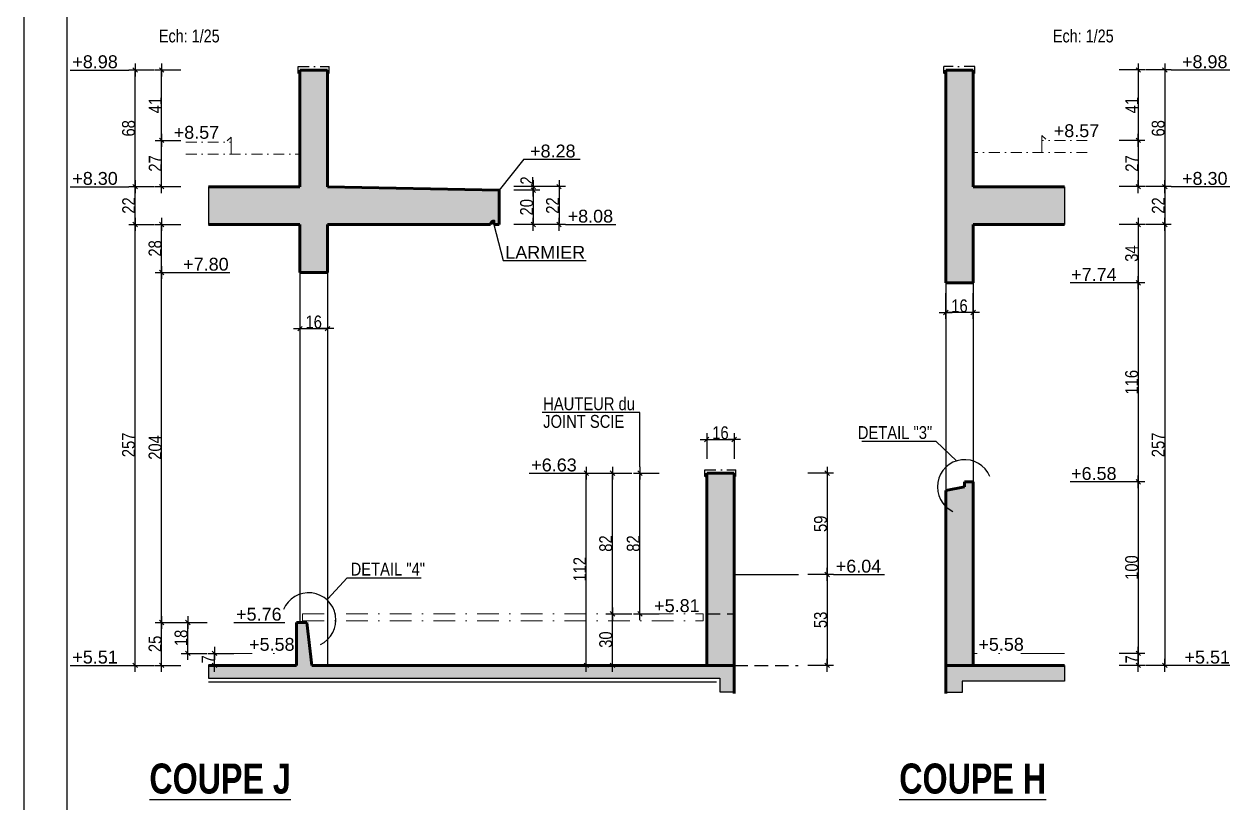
# Model space of a CAD drawing. Header units: millimetres. Extents: x 7120 to 15038, y -9128 to -4928.
# Drawn here: x 7120 to 8525, y -8257 to -7349 of the extents above; entities that cross this region are included whole.
import ezdxf
from ezdxf.enums import TextEntityAlignment as Align

# ---------------------------------------------------------------- set-up
doc = ezdxf.new("R2010")
doc.units = ezdxf.units.MM
for name, pattern in [('CACHE2', [4.7625, 3.175, -1.5875]), ('TIRETPT2', [12.7, 6.35, -3.175, 0, -3.175]), ('TIRETPTX2', [50.8, 25.4, -12.7, 0, -12.7])]:
    doc.linetypes.add(name, pattern=pattern)
for name, color, linetype in [('01_Cad_2', 5, 'Continuous'), ('01_cote_gen', 4, 'Continuous'), ('01_linteaux', 2, 'Continuous'), ('01_poch_BN', 9, 'Continuous'), ('01_texte', 230, 'Continuous'), ('AA_COTES', 2, 'Continuous')]:
    doc.layers.add(name, color=color, linetype=linetype)
doc.layers.add('01_murs_coup', color=5, linetype='Continuous', lineweight=60)
doc.layers.add('01_tram_axes', color=2, linetype='TIRETPTX2', lineweight=9)
doc.styles.add('ARIAL', font='arial.ttf')
doc.styles.add('Arial Narrow', font='ARIALN.TTF')
doc.styles.add('impact', font='impact.ttf')
doc.styles.add('MATTE_TXT', font='arial.ttf')
doc.styles.add('STYLE2', font='ARIALN.TTF')
doc.dimstyles.new('JB25', dxfattribs={"dimscale": 0.1, "dimtxt": 150, "dimasz": 15, "dimexe": 0.1, "dimexo": 0.1, "dimgap": 0.09, "dimtad": 1, "dimdec": 1, "dimlfac": 0.5, "dimdsep": 46, "dimtxsty": 'STYLE2', "dimblk1": 'BOND_G', "dimblk2": 'BOND_D', "dimsah": 1, "dimcen": 1.5, "dimdle": 0.01, "dimse1": 1, "dimse2": 1, "dimclrd": 4, "dimclre": 2, "dimclrt": 6, "dimazin": 2, "dimtfac": 2.333333, "dimtdec": 1, "dimtix": 1, "dimtmove": 2, "dimatfit": 3, "dimldrblk": 'BOND_G', "dimfxl": 1, "dimtolj": 1, "dimtzin": 0, "dimarcsym": 0})

# ---------------------------------------------------------------- blocks, each defined once
blk = doc.blocks.new('BOND_G')
at = {"layer": 'AA_COTES', "color": 0}
for p, q in [((0, -5), (0, 15)), ((5, 0), (-5, 0)), ((1.77, 1.77), (-1.77, -1.77))]:
    blk.add_line(p, q, dxfattribs=at)
blk = doc.blocks.new('BOND_D')
at = {"layer": 'AA_COTES', "color": 0}
for p, q in [((5, 0), (-5, 0)), ((-1.77, -1.77), (1.77, 1.77)), ((0, 5), (0, -15))]:
    blk.add_line(p, q, dxfattribs=at)
blk = doc.blocks.new('*D268')
at = {"layer": '01_cote_gen', "color": 4, "lineweight": -2, "transparency": 16777216}
blk.add_line((7341.7, -8095.1), (7341.7, -8084.1), dxfattribs=at)
at = {"layer": 'DEFPOINTS', "color": 0}
for p in [(7341.7, -8082.6), (7431.1, -8082.6), (7431.1, -8096.6)]:
    blk.add_point(p, dxfattribs=at)
at = {"layer": '01_cote_gen', "color": 4, "lineweight": -2, "transparency": 16777216, "xscale": 1.5, "yscale": 1.5, "zscale": 1.5}
for name, p, rotation in [('BOND_D', (7341.7, -8082.6), 90), ('BOND_G', (7341.7, -8096.6), 270)]:
    blk.add_blockref(name, p, dxfattribs=dict(at, rotation=rotation))
at = {"layer": '01_cote_gen', "color": 6, "transparency": 16777216, "insert": (7334.2, -8089.6), "char_height": 15, "attachment_point": 5, "rotation": 90, "style": 'STYLE2'}
blk.add_mtext('\\A1;7', dxfattribs=at)
blk = doc.blocks.new('*D274')
at = {"layer": '01_cote_gen', "color": 4, "lineweight": -2, "transparency": 16777216}
blk.add_line((7249.2, -8095.1), (7249.2, -7584.1), dxfattribs=at)
at = {"layer": 'DEFPOINTS', "color": 0}
for p in [(7249.2, -7582.6), (7327.6, -7582.6), (7303.4, -8096.6)]:
    blk.add_point(p, dxfattribs=at)
at = {"layer": '01_cote_gen', "color": 4, "lineweight": -2, "transparency": 16777216, "xscale": 1.5, "yscale": 1.5, "zscale": 1.5}
for name, p, rotation in [('BOND_D', (7249.2, -7582.6), 90), ('BOND_G', (7249.2, -8096.6), 270)]:
    blk.add_blockref(name, p, dxfattribs=dict(at, rotation=rotation))
at = {"layer": '01_cote_gen', "color": 6, "transparency": 16777216, "insert": (7241.5, -7839.6), "char_height": 15, "attachment_point": 5, "rotation": 90, "style": 'STYLE2'}
blk.add_mtext('\\A1;257', dxfattribs=at)
blk = doc.blocks.new('*D275')
at = {"layer": '01_cote_gen', "color": 4, "lineweight": -2, "transparency": 16777216}
blk.add_line((7280, -7637.1), (7280, -7584.1), dxfattribs=at)
at = {"layer": 'DEFPOINTS', "color": 0}
for p in [(7280, -7582.6), (7303.4, -7582.6), (7287.5, -7638.6)]:
    blk.add_point(p, dxfattribs=at)
at = {"layer": '01_cote_gen', "color": 4, "lineweight": -2, "transparency": 16777216, "xscale": 1.5, "yscale": 1.5, "zscale": 1.5}
for name, p, rotation in [('BOND_D', (7280, -7582.6), 90), ('BOND_G', (7280, -7638.6), 270)]:
    blk.add_blockref(name, p, dxfattribs=dict(at, rotation=rotation))
at = {"layer": '01_cote_gen', "color": 6, "transparency": 16777216, "insert": (7272.4, -7610.6), "char_height": 15, "attachment_point": 5, "rotation": 90, "style": 'STYLE2'}
blk.add_mtext('\\A1;28', dxfattribs=at)
blk = doc.blocks.new('*D276')
at = {"layer": '01_cote_gen', "color": 4, "lineweight": -2, "transparency": 16777216}
blk.add_line((7249.2, -7581.1), (7249.2, -7540.1), dxfattribs=at)
at = {"layer": 'DEFPOINTS', "color": 0}
for p in [(7249.2, -7538.6), (7317.6, -7538.6), (7317.6, -7582.6)]:
    blk.add_point(p, dxfattribs=at)
at = {"layer": '01_cote_gen', "color": 4, "lineweight": -2, "transparency": 16777216, "xscale": 1.5, "yscale": 1.5, "zscale": 1.5}
for name, p, rotation in [('BOND_D', (7249.2, -7538.6), 90), ('BOND_G', (7249.2, -7582.6), 270)]:
    blk.add_blockref(name, p, dxfattribs=dict(at, rotation=rotation))
at = {"layer": '01_cote_gen', "color": 6, "transparency": 16777216, "insert": (7241.6, -7560.6), "char_height": 15, "attachment_point": 5, "rotation": 90, "style": 'STYLE2'}
blk.add_mtext('\\A1;22', dxfattribs=at)
blk = doc.blocks.new('*D277')
at = {"layer": '01_cote_gen', "color": 4, "lineweight": -2, "transparency": 16777216}
blk.add_line((7249.2, -7537.1), (7249.2, -7404.1), dxfattribs=at)
at = {"layer": 'DEFPOINTS', "color": 0}
for p in [(7249.2, -7402.6), (7409.9, -7402.6), (7303.4, -7538.6)]:
    blk.add_point(p, dxfattribs=at)
at = {"layer": '01_cote_gen', "color": 4, "lineweight": -2, "transparency": 16777216, "xscale": 1.5, "yscale": 1.5, "zscale": 1.5}
for name, p, rotation in [('BOND_D', (7249.2, -7402.6), 90), ('BOND_G', (7249.2, -7538.6), 270)]:
    blk.add_blockref(name, p, dxfattribs=dict(at, rotation=rotation))
at = {"layer": '01_cote_gen', "color": 6, "transparency": 16777216, "insert": (7241.5, -7470.6), "char_height": 15, "attachment_point": 5, "rotation": 90, "style": 'STYLE2'}
blk.add_mtext('\\A1;68', dxfattribs=at)
blk = doc.blocks.new('*D278')
at = {"layer": '01_cote_gen', "color": 4, "lineweight": -2, "transparency": 16777216}
blk.add_line((7442.7, -7704.1), (7471.7, -7704.1), dxfattribs=at)
at = {"layer": 'DEFPOINTS', "color": 0}
for p in [(7441.2, -7710), (7473.2, -7704.1), (7473.2, -7710)]:
    blk.add_point(p, dxfattribs=at)
at = {"layer": '01_cote_gen', "color": 4, "lineweight": -2, "transparency": 16777216, "xscale": 1.5, "yscale": 1.5, "zscale": 1.5, "rotation": 180}
blk.add_blockref('BOND_G', (7441.2, -7704.1), dxfattribs=at)
at = {"layer": '01_cote_gen', "color": 4, "lineweight": -2, "transparency": 16777216, "xscale": 1.5, "yscale": 1.5, "zscale": 1.5}
blk.add_blockref('BOND_D', (7473.2, -7704.1), dxfattribs=at)
at = {"layer": '01_cote_gen', "color": 6, "transparency": 16777216, "insert": (7457.2, -7696.4), "char_height": 15, "attachment_point": 5, "style": 'STYLE2'}
blk.add_mtext('\\A1;16', dxfattribs=at)
blk = doc.blocks.new('*D279')
at = {"layer": '01_cote_gen', "color": 4, "lineweight": -2, "transparency": 16777216}
blk.add_line((7713.1, -7540.1), (7713.1, -7541.1), dxfattribs=at)
at = {"layer": 'DEFPOINTS', "color": 0}
for p in [(7473.2, -7538.6), (7673.2, -7542.6), (7713.1, -7542.6)]:
    blk.add_point(p, dxfattribs=at)
at = {"layer": '01_cote_gen', "color": 4, "lineweight": -2, "transparency": 16777216, "xscale": 1.5, "yscale": 1.5, "zscale": 1.5}
for name, p, rotation in [('BOND_G', (7713.1, -7538.6), 90), ('BOND_D', (7713.1, -7542.6), 270)]:
    blk.add_blockref(name, p, dxfattribs=dict(at, rotation=rotation))
at = {"layer": '01_cote_gen', "color": 6, "transparency": 16777216, "insert": (7705.6, -7531.4), "char_height": 15, "attachment_point": 5, "rotation": 90, "style": 'STYLE2'}
blk.add_mtext('\\A1;2', dxfattribs=at)
blk = doc.blocks.new('*D280')
at = {"layer": '01_cote_gen', "color": 4, "lineweight": -2, "transparency": 16777216}
blk.add_line((7713.1, -7544.1), (7713.1, -7581.1), dxfattribs=at)
at = {"layer": 'DEFPOINTS', "color": 0}
for p in [(7673.2, -7542.6), (7673.2, -7582.6), (7713.1, -7582.6)]:
    blk.add_point(p, dxfattribs=at)
at = {"layer": '01_cote_gen', "color": 4, "lineweight": -2, "transparency": 16777216, "xscale": 1.5, "yscale": 1.5, "zscale": 1.5}
for name, p, rotation in [('BOND_G', (7713.1, -7542.6), 90), ('BOND_D', (7713.1, -7582.6), 270)]:
    blk.add_blockref(name, p, dxfattribs=dict(at, rotation=rotation))
at = {"layer": '01_cote_gen', "color": 6, "transparency": 16777216, "insert": (7705.4, -7562.6), "char_height": 15, "attachment_point": 5, "rotation": 90, "style": 'STYLE2'}
blk.add_mtext('\\A1;20', dxfattribs=at)
blk = doc.blocks.new('*D269')
at = {"layer": '01_cote_gen', "color": 4, "lineweight": -2, "transparency": 16777216}
blk.add_line((7743.1, -7540.1), (7743.1, -7581.1), dxfattribs=at)
at = {"layer": 'DEFPOINTS', "color": 0}
for p in [(7720.6, -7538.6), (7720.6, -7582.6), (7743.1, -7582.6)]:
    blk.add_point(p, dxfattribs=at)
at = {"layer": '01_cote_gen', "color": 4, "lineweight": -2, "transparency": 16777216, "xscale": 1.5, "yscale": 1.5, "zscale": 1.5}
for name, p, rotation in [('BOND_G', (7743.1, -7538.6), 90), ('BOND_D', (7743.1, -7582.6), 270)]:
    blk.add_blockref(name, p, dxfattribs=dict(at, rotation=rotation))
at = {"layer": '01_cote_gen', "color": 6, "transparency": 16777216, "insert": (7735.5, -7560.6), "char_height": 15, "attachment_point": 5, "rotation": 90, "style": 'STYLE2'}
blk.add_mtext('\\A1;22', dxfattribs=at)
blk = doc.blocks.new('*D272')
at = {"layer": '01_cote_gen', "color": 4, "lineweight": -2, "transparency": 16777216}
blk.add_line((7280, -8095.1), (7280, -8048.1), dxfattribs=at)
at = {"layer": 'DEFPOINTS', "color": 0}
for p in [(7280, -8046.6), (7405.9, -8046.6), (7423.9, -8096.6)]:
    blk.add_point(p, dxfattribs=at)
at = {"layer": '01_cote_gen', "color": 4, "lineweight": -2, "transparency": 16777216, "xscale": 1.5, "yscale": 1.5, "zscale": 1.5}
for name, p, rotation in [('BOND_D', (7280, -8046.6), 90), ('BOND_G', (7280, -8096.6), 270)]:
    blk.add_blockref(name, p, dxfattribs=dict(at, rotation=rotation))
at = {"layer": '01_cote_gen', "color": 6, "transparency": 16777216, "insert": (7272.4, -8071.6), "char_height": 15, "attachment_point": 5, "rotation": 90, "style": 'STYLE2'}
blk.add_mtext('\\A1;25', dxfattribs=at)
blk = doc.blocks.new('*D267')
at = {"layer": '01_cote_gen', "color": 4, "lineweight": -2, "transparency": 16777216}
blk.add_line((7310.4, -8081.1), (7310.4, -8048.1), dxfattribs=at)
at = {"layer": 'DEFPOINTS', "color": 0}
for p in [(7301.1, -8046.6), (7310.4, -8046.6), (7317.9, -8082.6)]:
    blk.add_point(p, dxfattribs=at)
at = {"layer": '01_cote_gen', "color": 4, "lineweight": -2, "transparency": 16777216, "xscale": 1.5, "yscale": 1.5, "zscale": 1.5}
for name, p, rotation in [('BOND_D', (7310.4, -8046.6), 90), ('BOND_G', (7310.4, -8082.6), 270)]:
    blk.add_blockref(name, p, dxfattribs=dict(at, rotation=rotation))
at = {"layer": '01_cote_gen', "color": 6, "transparency": 16777216, "insert": (7302.7, -8064.6), "char_height": 15, "attachment_point": 5, "rotation": 90, "style": 'STYLE2'}
blk.add_mtext('\\A1;18', dxfattribs=at)
blk = doc.blocks.new('*D273')
at = {"layer": '01_cote_gen', "color": 4, "lineweight": -2, "transparency": 16777216}
blk.add_line((7280, -8045.1), (7280, -7640.1), dxfattribs=at)
at = {"layer": 'DEFPOINTS', "color": 0}
for p in [(7280, -7638.6), (7441.9, -7638.6), (7332.9, -8046.6)]:
    blk.add_point(p, dxfattribs=at)
at = {"layer": '01_cote_gen', "color": 4, "lineweight": -2, "transparency": 16777216, "xscale": 1.5, "yscale": 1.5, "zscale": 1.5}
for name, p, rotation in [('BOND_D', (7280, -7638.6), 90), ('BOND_G', (7280, -8046.6), 270)]:
    blk.add_blockref(name, p, dxfattribs=dict(at, rotation=rotation))
at = {"layer": '01_cote_gen', "color": 6, "transparency": 16777216, "insert": (7272.4, -7842.6), "char_height": 15, "attachment_point": 5, "rotation": 90, "style": 'STYLE2'}
blk.add_mtext('\\A1;204', dxfattribs=at)
blk = doc.blocks.new('*D281')
at = {"layer": '01_cote_gen', "color": 4, "lineweight": -2, "transparency": 16777216}
blk.add_line((7916.7, -7833.3), (7945.7, -7833.3), dxfattribs=at)
at = {"layer": 'DEFPOINTS', "color": 0}
for p in [(7947.2, -7833.3), (7915.2, -7872.6), (7947.2, -7872.6)]:
    blk.add_point(p, dxfattribs=at)
at = {"layer": '01_cote_gen', "color": 4, "lineweight": -2, "transparency": 16777216, "xscale": 1.5, "yscale": 1.5, "zscale": 1.5, "rotation": 180}
blk.add_blockref('BOND_G', (7915.2, -7833.3), dxfattribs=at)
at = {"layer": '01_cote_gen', "color": 4, "lineweight": -2, "transparency": 16777216, "xscale": 1.5, "yscale": 1.5, "zscale": 1.5}
blk.add_blockref('BOND_D', (7947.2, -7833.3), dxfattribs=at)
at = {"layer": '01_cote_gen', "color": 6, "transparency": 16777216, "insert": (7931.2, -7825.6), "char_height": 15, "attachment_point": 5, "style": 'STYLE2'}
blk.add_mtext('\\A1;16', dxfattribs=at)
blk = doc.blocks.new('*D270')
at = {"layer": '01_cote_gen', "color": 4, "lineweight": -2, "transparency": 16777216}
blk.add_line((7280, -7537.1), (7280, -7486.1), dxfattribs=at)
at = {"layer": 'DEFPOINTS', "color": 0}
for p in [(7280, -7484.6), (7409.9, -7484.6), (7303.4, -7538.6)]:
    blk.add_point(p, dxfattribs=at)
at = {"layer": '01_cote_gen', "color": 4, "lineweight": -2, "transparency": 16777216, "xscale": 1.5, "yscale": 1.5, "zscale": 1.5}
for name, p, rotation in [('BOND_D', (7280, -7484.6), 90), ('BOND_G', (7280, -7538.6), 270)]:
    blk.add_blockref(name, p, dxfattribs=dict(at, rotation=rotation))
at = {"layer": '01_cote_gen', "color": 6, "transparency": 16777216, "insert": (7272.5, -7511.6), "char_height": 15, "attachment_point": 5, "rotation": 90, "style": 'STYLE2'}
blk.add_mtext('\\A1;27', dxfattribs=at)
blk = doc.blocks.new('*D271')
at = {"layer": '01_cote_gen', "color": 4, "lineweight": -2, "transparency": 16777216}
blk.add_line((7280, -7483.1), (7280, -7404.1), dxfattribs=at)
at = {"layer": 'DEFPOINTS', "color": 0}
for p in [(7280, -7402.6), (7417.4, -7402.6), (7409.9, -7484.6)]:
    blk.add_point(p, dxfattribs=at)
at = {"layer": '01_cote_gen', "color": 4, "lineweight": -2, "transparency": 16777216, "xscale": 1.5, "yscale": 1.5, "zscale": 1.5}
for name, p, rotation in [('BOND_D', (7280, -7402.6), 90), ('BOND_G', (7280, -7484.6), 270)]:
    blk.add_blockref(name, p, dxfattribs=dict(at, rotation=rotation))
at = {"layer": '01_cote_gen', "color": 6, "transparency": 16777216, "insert": (7272.5, -7443.6), "char_height": 15, "attachment_point": 5, "rotation": 90, "style": 'STYLE2'}
blk.add_mtext('\\A1;41', dxfattribs=at)
blk = doc.blocks.new('*D282')
at = {"layer": '01_cote_gen', "color": 4, "lineweight": -2, "transparency": 16777216}
blk.add_line((7805.3, -8095.1), (7805.3, -8038.1), dxfattribs=at)
at = {"layer": 'DEFPOINTS', "color": 0}
for p in [(7805.3, -8036.6), (7839.5, -8036.6), (7839.5, -8096.6)]:
    blk.add_point(p, dxfattribs=at)
at = {"layer": '01_cote_gen', "color": 4, "lineweight": -2, "transparency": 16777216, "xscale": 1.5, "yscale": 1.5, "zscale": 1.5}
for name, p, rotation in [('BOND_D', (7805.3, -8036.6), 90), ('BOND_G', (7805.3, -8096.6), 270)]:
    blk.add_blockref(name, p, dxfattribs=dict(at, rotation=rotation))
at = {"layer": '01_cote_gen', "color": 6, "transparency": 16777216, "insert": (7797.6, -8066.6), "char_height": 15, "attachment_point": 5, "rotation": 90, "style": 'STYLE2'}
blk.add_mtext('\\A1;30', dxfattribs=at)
blk = doc.blocks.new('*D283')
at = {"layer": '01_cote_gen', "color": 4, "lineweight": -2, "transparency": 16777216}
blk.add_line((7805.3, -8035.1), (7805.3, -7874.1), dxfattribs=at)
at = {"layer": 'DEFPOINTS', "color": 0}
for p in [(7805.3, -7872.6), (7900.1, -7872.6), (7851.6, -8036.6)]:
    blk.add_point(p, dxfattribs=at)
at = {"layer": '01_cote_gen', "color": 4, "lineweight": -2, "transparency": 16777216, "xscale": 1.5, "yscale": 1.5, "zscale": 1.5}
for name, p, rotation in [('BOND_D', (7805.3, -7872.6), 90), ('BOND_G', (7805.3, -8036.6), 270)]:
    blk.add_blockref(name, p, dxfattribs=dict(at, rotation=rotation))
at = {"layer": '01_cote_gen', "color": 6, "transparency": 16777216, "insert": (7797.6, -7954.6), "char_height": 15, "attachment_point": 5, "rotation": 90, "style": 'STYLE2'}
blk.add_mtext('\\A1;82', dxfattribs=at)
blk = doc.blocks.new('*D286')
at = {"layer": '01_cote_gen', "color": 4, "lineweight": -2, "transparency": 16777216}
blk.add_line((7774.9, -8095.1), (7774.9, -7874.1), dxfattribs=at)
at = {"layer": 'DEFPOINTS', "color": 0}
for p in [(7774.9, -7872.6), (7926.7, -7872.6), (7915.2, -8096.6)]:
    blk.add_point(p, dxfattribs=at)
at = {"layer": '01_cote_gen', "color": 4, "lineweight": -2, "transparency": 16777216, "xscale": 1.5, "yscale": 1.5, "zscale": 1.5}
for name, p, rotation in [('BOND_D', (7774.9, -7872.6), 90), ('BOND_G', (7774.9, -8096.6), 270)]:
    blk.add_blockref(name, p, dxfattribs=dict(at, rotation=rotation))
at = {"layer": '01_cote_gen', "color": 6, "transparency": 16777216, "insert": (7767.3, -7984.6), "char_height": 15, "attachment_point": 5, "rotation": 90, "style": 'STYLE2'}
blk.add_mtext('\\A1;112', dxfattribs=at)
blk = doc.blocks.new('*D287')
at = {"layer": '01_cote_gen', "color": 4, "lineweight": -2, "transparency": 16777216}
blk.add_line((8055.5, -7874.1), (8055.5, -7989.1), dxfattribs=at)
at = {"layer": 'DEFPOINTS', "color": 0}
for p in [(7940.1, -7872.6), (7966.7, -7990.6), (8055.5, -7990.6)]:
    blk.add_point(p, dxfattribs=at)
at = {"layer": '01_cote_gen', "color": 4, "lineweight": -2, "transparency": 16777216, "xscale": 1.5, "yscale": 1.5, "zscale": 1.5}
for name, p, rotation in [('BOND_G', (8055.5, -7872.6), 90), ('BOND_D', (8055.5, -7990.6), 270)]:
    blk.add_blockref(name, p, dxfattribs=dict(at, rotation=rotation))
at = {"layer": '01_cote_gen', "color": 6, "transparency": 16777216, "insert": (8047.9, -7931.6), "char_height": 15, "attachment_point": 5, "rotation": 90, "style": 'STYLE2'}
blk.add_mtext('\\A1;59', dxfattribs=at)
blk = doc.blocks.new('*D288')
at = {"layer": '01_cote_gen', "color": 4, "lineweight": -2, "transparency": 16777216}
blk.add_line((8055.5, -7992.1), (8055.5, -8095.1), dxfattribs=at)
at = {"layer": 'DEFPOINTS', "color": 0}
for p in [(8033, -7990.6), (8022, -8096.6), (8055.5, -8096.6)]:
    blk.add_point(p, dxfattribs=at)
at = {"layer": '01_cote_gen', "color": 4, "lineweight": -2, "transparency": 16777216, "xscale": 1.5, "yscale": 1.5, "zscale": 1.5}
for name, p, rotation in [('BOND_G', (8055.5, -7990.6), 90), ('BOND_D', (8055.5, -8096.6), 270)]:
    blk.add_blockref(name, p, dxfattribs=dict(at, rotation=rotation))
at = {"layer": '01_cote_gen', "color": 6, "transparency": 16777216, "insert": (8047.9, -8043.6), "char_height": 15, "attachment_point": 5, "rotation": 90, "style": 'STYLE2'}
blk.add_mtext('\\A1;53', dxfattribs=at)
blk = doc.blocks.new('*D304')
at = {"layer": '01_cote_gen', "color": 4, "lineweight": -2, "transparency": 16777216}
blk.add_line((8224.3, -7685.3), (8195.3, -7685.3), dxfattribs=at)
at = {"layer": 'DEFPOINTS', "color": 0}
for p in [(8193.8, -7685.3), (8193.8, -7691.2), (8225.8, -7691.2)]:
    blk.add_point(p, dxfattribs=at)
at = {"layer": '01_cote_gen', "color": 4, "lineweight": -2, "transparency": 16777216, "xscale": 1.5, "yscale": 1.5, "zscale": 1.5, "rotation": 180}
blk.add_blockref('BOND_D', (8193.8, -7685.3), dxfattribs=at)
at = {"layer": '01_cote_gen', "color": 4, "lineweight": -2, "transparency": 16777216, "xscale": 1.5, "yscale": 1.5, "zscale": 1.5}
blk.add_blockref('BOND_G', (8225.8, -7685.3), dxfattribs=at)
at = {"layer": '01_cote_gen', "color": 6, "transparency": 16777216, "insert": (8209.8, -7677.6), "char_height": 15, "attachment_point": 5, "style": 'STYLE2'}
blk.add_mtext('\\A1;16', dxfattribs=at)
blk = doc.blocks.new('*D305')
at = {"layer": '01_cote_gen', "color": 4, "lineweight": -2, "transparency": 16777216}
blk.add_line((8418.2, -7584.1), (8418.2, -7649.1), dxfattribs=at)
at = {"layer": 'DEFPOINTS', "color": 0}
for p in [(8379.5, -7582.6), (8288.4, -7650.6), (8418.2, -7650.6)]:
    blk.add_point(p, dxfattribs=at)
at = {"layer": '01_cote_gen', "color": 4, "lineweight": -2, "transparency": 16777216, "xscale": 1.5, "yscale": 1.5, "zscale": 1.5}
for name, p, rotation in [('BOND_G', (8418.2, -7582.6), 90), ('BOND_D', (8418.2, -7650.6), 270)]:
    blk.add_blockref(name, p, dxfattribs=dict(at, rotation=rotation))
at = {"layer": '01_cote_gen', "color": 6, "transparency": 16777216, "insert": (8410.5, -7616.6), "char_height": 15, "attachment_point": 5, "rotation": 90, "style": 'STYLE2'}
blk.add_mtext('\\A1;34', dxfattribs=at)
blk = doc.blocks.new('*D306')
at = {"layer": '01_cote_gen', "color": 4, "lineweight": -2, "transparency": 16777216}
blk.add_line((8418.2, -7652.1), (8418.2, -7881.1), dxfattribs=at)
at = {"layer": 'DEFPOINTS', "color": 0}
for p in [(8288.4, -7650.6), (8288.4, -7882.6), (8418.2, -7882.6)]:
    blk.add_point(p, dxfattribs=at)
at = {"layer": '01_cote_gen', "color": 4, "lineweight": -2, "transparency": 16777216, "xscale": 1.5, "yscale": 1.5, "zscale": 1.5}
for name, p, rotation in [('BOND_G', (8418.2, -7650.6), 90), ('BOND_D', (8418.2, -7882.6), 270)]:
    blk.add_blockref(name, p, dxfattribs=dict(at, rotation=rotation))
at = {"layer": '01_cote_gen', "color": 6, "transparency": 16777216, "insert": (8410.5, -7766.6), "char_height": 15, "attachment_point": 5, "rotation": 90, "style": 'STYLE2'}
blk.add_mtext('\\A1;116', dxfattribs=at)
blk = doc.blocks.new('*D307')
at = {"layer": '01_cote_gen', "color": 4, "lineweight": -2, "transparency": 16777216}
blk.add_line((8418.2, -7884.1), (8418.2, -8081.1), dxfattribs=at)
at = {"layer": 'DEFPOINTS', "color": 0}
for p in [(8410.7, -7882.6), (8377.6, -8082.6), (8418.2, -8082.6)]:
    blk.add_point(p, dxfattribs=at)
at = {"layer": '01_cote_gen', "color": 4, "lineweight": -2, "transparency": 16777216, "xscale": 1.5, "yscale": 1.5, "zscale": 1.5}
for name, p, rotation in [('BOND_G', (8418.2, -7882.6), 90), ('BOND_D', (8418.2, -8082.6), 270)]:
    blk.add_blockref(name, p, dxfattribs=dict(at, rotation=rotation))
at = {"layer": '01_cote_gen', "color": 6, "transparency": 16777216, "insert": (8410.5, -7982.6), "char_height": 15, "attachment_point": 5, "rotation": 90, "style": 'STYLE2'}
blk.add_mtext('\\A1;100', dxfattribs=at)
blk = doc.blocks.new('*D308')
at = {"layer": '01_cote_gen', "color": 4, "lineweight": -2, "transparency": 16777216}
blk.add_line((8449.1, -7540.1), (8449.1, -7581.1), dxfattribs=at)
at = {"layer": 'DEFPOINTS', "color": 0}
for p in [(8440.7, -7538.6), (8410.7, -7582.6), (8449.1, -7582.6)]:
    blk.add_point(p, dxfattribs=at)
at = {"layer": '01_cote_gen', "color": 4, "lineweight": -2, "transparency": 16777216, "xscale": 1.5, "yscale": 1.5, "zscale": 1.5}
for name, p, rotation in [('BOND_G', (8449.1, -7538.6), 90), ('BOND_D', (8449.1, -7582.6), 270)]:
    blk.add_blockref(name, p, dxfattribs=dict(at, rotation=rotation))
at = {"layer": '01_cote_gen', "color": 6, "transparency": 16777216, "insert": (8441.5, -7560.6), "char_height": 15, "attachment_point": 5, "rotation": 90, "style": 'STYLE2'}
blk.add_mtext('\\A1;22', dxfattribs=at)
blk = doc.blocks.new('*D309')
at = {"layer": '01_cote_gen', "color": 4, "lineweight": -2, "transparency": 16777216}
blk.add_line((8449.1, -7584.1), (8449.1, -8095.1), dxfattribs=at)
at = {"layer": 'DEFPOINTS', "color": 0}
for p in [(8441.6, -7582.6), (8449.1, -8096.6), (8456.5, -8096.6)]:
    blk.add_point(p, dxfattribs=at)
at = {"layer": '01_cote_gen', "color": 4, "lineweight": -2, "transparency": 16777216, "xscale": 1.5, "yscale": 1.5, "zscale": 1.5}
for name, p, rotation in [('BOND_G', (8449.1, -7582.6), 90), ('BOND_D', (8449.1, -8096.6), 270)]:
    blk.add_blockref(name, p, dxfattribs=dict(at, rotation=rotation))
at = {"layer": '01_cote_gen', "color": 6, "transparency": 16777216, "insert": (8441.4, -7839.6), "char_height": 15, "attachment_point": 5, "rotation": 90, "style": 'STYLE2'}
blk.add_mtext('\\A1;257', dxfattribs=at)
blk = doc.blocks.new('*D310')
at = {"layer": '01_cote_gen', "color": 4, "lineweight": -2, "transparency": 16777216}
blk.add_line((8418.2, -8084.1), (8418.2, -8095.1), dxfattribs=at)
at = {"layer": 'DEFPOINTS', "color": 0}
for p in [(8413, -8082.6), (8418.2, -8096.6), (8426.6, -8096.6)]:
    blk.add_point(p, dxfattribs=at)
at = {"layer": '01_cote_gen', "color": 4, "lineweight": -2, "transparency": 16777216, "xscale": 1.5, "yscale": 1.5, "zscale": 1.5}
for name, p, rotation in [('BOND_G', (8418.2, -8082.6), 90), ('BOND_D', (8418.2, -8096.6), 270)]:
    blk.add_blockref(name, p, dxfattribs=dict(at, rotation=rotation))
at = {"layer": '01_cote_gen', "color": 6, "transparency": 16777216, "insert": (8410.7, -8089.6), "char_height": 15, "attachment_point": 5, "rotation": 90, "style": 'STYLE2'}
blk.add_mtext('\\A1;7', dxfattribs=at)
blk = doc.blocks.new('*D311')
at = {"layer": '01_cote_gen', "color": 4, "lineweight": -2, "transparency": 16777216}
blk.add_line((8449.1, -7404.1), (8449.1, -7537.1), dxfattribs=at)
at = {"layer": 'DEFPOINTS', "color": 0}
for p in [(8456.5, -7402.6), (8441.6, -7538.6), (8449.1, -7538.6)]:
    blk.add_point(p, dxfattribs=at)
at = {"layer": '01_cote_gen', "color": 4, "lineweight": -2, "transparency": 16777216, "xscale": 1.5, "yscale": 1.5, "zscale": 1.5}
for name, p, rotation in [('BOND_G', (8449.1, -7402.6), 90), ('BOND_D', (8449.1, -7538.6), 270)]:
    blk.add_blockref(name, p, dxfattribs=dict(at, rotation=rotation))
at = {"layer": '01_cote_gen', "color": 6, "transparency": 16777216, "insert": (8441.4, -7470.6), "char_height": 15, "attachment_point": 5, "rotation": 90, "style": 'STYLE2'}
blk.add_mtext('\\A1;68', dxfattribs=at)
blk = doc.blocks.new('*D312')
at = {"layer": '01_cote_gen', "color": 4, "lineweight": -2, "transparency": 16777216}
blk.add_line((8418.2, -7404.1), (8418.2, -7483.1), dxfattribs=at)
at = {"layer": 'DEFPOINTS', "color": 0}
for p in [(8426.6, -7402.6), (8394.8, -7484.6), (8418.2, -7484.6)]:
    blk.add_point(p, dxfattribs=at)
at = {"layer": '01_cote_gen', "color": 4, "lineweight": -2, "transparency": 16777216, "xscale": 1.5, "yscale": 1.5, "zscale": 1.5}
for name, p, rotation in [('BOND_G', (8418.2, -7402.6), 90), ('BOND_D', (8418.2, -7484.6), 270)]:
    blk.add_blockref(name, p, dxfattribs=dict(at, rotation=rotation))
at = {"layer": '01_cote_gen', "color": 6, "transparency": 16777216, "insert": (8410.6, -7443.6), "char_height": 15, "attachment_point": 5, "rotation": 90, "style": 'STYLE2'}
blk.add_mtext('\\A1;41', dxfattribs=at)
blk = doc.blocks.new('*D313')
at = {"layer": '01_cote_gen', "color": 4, "lineweight": -2, "transparency": 16777216}
blk.add_line((8418.2, -7486.1), (8418.2, -7537.1), dxfattribs=at)
at = {"layer": 'DEFPOINTS', "color": 0}
for p in [(8410.7, -7484.6), (8394.8, -7538.6), (8418.2, -7538.6)]:
    blk.add_point(p, dxfattribs=at)
at = {"layer": '01_cote_gen', "color": 4, "lineweight": -2, "transparency": 16777216, "xscale": 1.5, "yscale": 1.5, "zscale": 1.5}
for name, p, rotation in [('BOND_G', (8418.2, -7484.6), 90), ('BOND_D', (8418.2, -7538.6), 270)]:
    blk.add_blockref(name, p, dxfattribs=dict(at, rotation=rotation))
at = {"layer": '01_cote_gen', "color": 6, "transparency": 16777216, "insert": (8410.6, -7511.6), "char_height": 15, "attachment_point": 5, "rotation": 90, "style": 'STYLE2'}
blk.add_mtext('\\A1;27', dxfattribs=at)
blk = doc.blocks.new('*D617')
at = {"layer": '01_cote_gen', "color": 4, "lineweight": -2, "transparency": 16777216}
blk.add_line((7837.4, -8035.1), (7837.4, -7874.1), dxfattribs=at)
at = {"layer": 'DEFPOINTS', "color": 0}
for p in [(7837.4, -7872.6), (7931.2, -7872.6), (7905.3, -8036.6)]:
    blk.add_point(p, dxfattribs=at)
at = {"layer": '01_cote_gen', "color": 4, "lineweight": -2, "transparency": 16777216, "xscale": 1.5, "yscale": 1.5, "zscale": 1.5}
for name, p, rotation in [('BOND_D', (7837.4, -7872.6), 90), ('BOND_G', (7837.4, -8036.6), 270)]:
    blk.add_blockref(name, p, dxfattribs=dict(at, rotation=rotation))
at = {"layer": '01_cote_gen', "color": 6, "transparency": 16777216, "insert": (7829.7, -7954.6), "char_height": 15, "attachment_point": 5, "rotation": 90, "style": 'STYLE2'}
blk.add_mtext('\\A1;82', dxfattribs=at)

msp = doc.modelspace()

# ---------------------------------------------------------------- hatches: boundary and pattern name
at = {"layer": '01_poch_BN'}
h = msp.add_hatch(color=256, dxfattribs=at)
h.dxf.hatch_style = 1
h.paths.add_polyline_path([(7673.2, -7542.64), (7473.2, -7538.64), (7473.2, -7402.64), (7441.2, -7402.64), (7441.2, -7538.64), (7334.72, -7538.64), (7334.72, -7582.64), (7441.2, -7582.64), (7441.2, -7638.64), (7473.2, -7638.64), (7473.2, -7582.64), (7663.2, -7582.64, -0.4142136), (7667.2, -7578.64), (7667.2, -7582.64), (7673.2, -7582.64)])
h.paths.add_polyline_path([(7947.2, -7872.64), (7915.2, -7872.64), (7915.2, -8096.64), (7947.2, -8096.64)])
h.paths.add_polyline_path([(7947.2, -8096.64), (7455.2, -8096.64), (7449.2, -8046.64), (7437.2, -8046.64), (7437.2, -8096.64), (7334.72, -8096.64), (7334.72, -8111.36), (7910.98, -8111.36), (7930.37, -8111.36), (7930.37, -8127.41), (7947.2, -8127.41)])
h = msp.add_hatch(color=256, dxfattribs=at)
h.dxf.hatch_style = 1
h.paths.add_polyline_path([(8332.25, -7538.64), (8225.76, -7538.64), (8225.76, -7402.64), (8193.76, -7402.64), (8193.76, -7650.64), (8225.76, -7650.64), (8225.76, -7582.64), (8332.25, -7582.64)])
h.paths.add_polyline_path([(8225.76, -7882.64), (8215.76, -7882.64), (8215.76, -7888.64), (8193.76, -7892.64), (8193.76, -8096.64), (8225.76, -8096.64)])
h.paths.add_polyline_path([(8332.25, -8096.64), (8193.76, -8096.64), (8193.76, -8128.27), (8212.9, -8128.27), (8212.9, -8115.05), (8332.25, -8115.05)])

# ---------------------------------------------------------------- linework, layer by layer
at = {"layer": '01_Cad_2'}
msp.add_line((7119.72, -9127.54), (7119.72, -4927.54), dxfattribs=at)
at = {"layer": '01_Cad_2', "color": 2}
msp.add_line((7169.72, -9077.54), (7169.72, -4977.54), dxfattribs=at)
at = {"layer": '01_cote_gen'}
msp.add_line((7334.72, -8115.88), (7926.79, -8115.88), dxfattribs=at)
at = {"layer": '01_linteaux', "linetype": 'TIRETPT2', "ltscale": 7}
for p, q in [((7439.2, -7406.61), (7439.2, -7398.64)), ((7439.2, -7406.61), (7440.7, -7405.18)), ((7475.23, -7406.61), (7473.73, -7405.18)), ((7475.23, -7406.61), (7475.23, -7398.64)), ((8191.74, -7406.61), (8191.74, -7398.64)), ((8191.74, -7406.61), (8193.23, -7405.18)), ((8227.76, -7406.61), (8226.27, -7405.18)), ((8227.76, -7406.61), (8227.76, -7398.64)), ((7913.2, -7876.61), (7913.2, -7868.64)), ((7949.23, -7876.61), (7949.23, -7868.64)), ((7913.2, -7876.61), (7914.7, -7875.18)), ((7949.23, -7876.61), (7947.73, -7875.18))]:
    msp.add_line(p, q, dxfattribs=at)
at = {"layer": '01_linteaux', "linetype": 'TIRETPT2', "ltscale": 2}
for p, q in [((7439.2, -7398.64), (7475.23, -7398.64)), ((8227.76, -7398.64), (8191.74, -7398.64)), ((7913.2, -7868.64), (7949.23, -7868.64))]:
    msp.add_line(p, q, dxfattribs=at)
at = {"layer": '01_linteaux'}
for p, q in [((7441.2, -7638.64), (7441.2, -8046.64)), ((7473.2, -7638.64), (7473.2, -8096.64)), ((8193.76, -7650.64), (8193.76, -7892.64)), ((8225.76, -7650.64), (8225.76, -7882.64)), ((7947.2, -7990.64), (8022.08, -7990.64))]:
    msp.add_line(p, q, dxfattribs=at)
at = {"layer": '01_linteaux', "linetype": 'CACHE2', "ltscale": 5}
for p, q in [((7915.2, -8036.64), (7947.2, -8036.64)), ((7947.2, -8096.64), (8021.95, -8096.64))]:
    msp.add_line(p, q, dxfattribs=at)
at = {"layer": '01_murs_coup'}
for p, q in [((7441.2, -7402.64), (7473.2, -7402.64)), ((7441.2, -7538.64), (7441.2, -7402.64)), ((7473.2, -7538.64), (7473.2, -7402.64)), ((8225.76, -7402.64), (8193.76, -7402.64)), ((8193.76, -7650.64), (8193.76, -7402.64)), ((8225.76, -7538.64), (8225.76, -7402.64)), ((7334.72, -7538.64), (7441.2, -7538.64)), ((7673.2, -7542.64), (7473.2, -7538.64)), ((7673.2, -7582.64), (7673.2, -7542.64)), ((8332.25, -7538.64), (8225.76, -7538.64)), ((7334.72, -7582.64), (7441.2, -7582.64)), ((7441.2, -7638.64), (7441.2, -7582.64)), ((7473.2, -7638.64), (7473.2, -7582.64)), ((7473.2, -7582.64), (7663.2, -7582.64)), ((7667.2, -7582.64), (7673.2, -7582.64)), ((8332.25, -7582.64), (8225.76, -7582.64)), ((8225.76, -7650.64), (8225.76, -7582.64)), ((7441.2, -7638.64), (7473.2, -7638.64)), ((8225.76, -7650.64), (8193.76, -7650.64)), ((7915.2, -7872.64), (7947.2, -7872.64)), ((7915.2, -7872.64), (7915.2, -8096.64)), ((7947.2, -7872.64), (7947.2, -8129.54)), ((8215.76, -7888.64), (8215.76, -7882.64)), ((8225.76, -7882.64), (8215.76, -7882.64)), ((8215.76, -7882.64), (8215.76, -7888.64)), ((8225.76, -7882.64), (8215.76, -7882.64)), ((8225.76, -8096.64), (8225.76, -7882.64)), ((8193.76, -7892.64), (8215.76, -7888.64)), ((8193.76, -7892.64), (8215.76, -7888.64)), ((8193.76, -7892.64), (8193.76, -8096.64)), ((7437.2, -8046.64), (7449.2, -8046.64)), ((7437.2, -8096.64), (7437.2, -8046.64)), ((7455.2, -8096.64), (7449.2, -8046.64)), ((7334.72, -8096.64), (7437.2, -8096.64)), ((7455.2, -8096.64), (7947.2, -8096.64)), ((8332.25, -8096.64), (8193.76, -8096.64)), ((8193.76, -8096.64), (8193.76, -8129.26))]:
    msp.add_line(p, q, dxfattribs=at)
msp.add_lwpolyline([(7667.2, -7582.64), (7667.2, -7578.64, 0.4142136), (7663.2, -7582.64)], format="xyb", dxfattribs=at)
at = {"layer": '01_poch_BN'}
for p, q in [((7334.72, -7538.64), (7334.72, -7582.64)), ((8332.25, -7538.64), (8332.25, -7582.64)), ((7334.72, -8111.36), (7910.98, -8111.36)), ((7910.98, -8111.36), (7930.37, -8111.36)), ((7930.37, -8111.36), (7930.37, -8127.41)), ((7930.37, -8127.41), (7947.2, -8127.41)), ((8212.9, -8128.27), (8193.76, -8128.27))]:
    msp.add_line(p, q, dxfattribs=at)
at = {"layer": '01_poch_BN', "ltscale": 2}
for p, q in [((7334.72, -8096.64), (7334.72, -8111.36)), ((8332.25, -8096.64), (8332.25, -8115.05)), ((8332.25, -8115.05), (8212.9, -8115.05)), ((8212.9, -8115.05), (8212.9, -8128.27))]:
    msp.add_line(p, q, dxfattribs=at)
at = {"layer": '01_texte'}
for p, q in [((7173.31, -7402.64), (7241.71, -7402.64)), ((8524.9, -7402.64), (8456.5, -7402.64)), ((7702.1, -7506.73), (7673.2, -7542.64)), ((7702.1, -7506.73), (7767.87, -7506.73)), ((7173.31, -7538.64), (7241.71, -7538.64)), ((8524.9, -7538.64), (8456.5, -7538.64)), ((7667.2, -7582.64), (7677.9, -7624.86)), ((7750.57, -7582.64), (7809.12, -7582.64)), ((7677.9, -7624.86), (7774.67, -7624.86)), ((7302.55, -7638.64), (7359.59, -7638.64)), ((8395.67, -7650.64), (8338.63, -7650.64)), ((7837.4, -7801.89), (7723.51, -7801.89)), ((7837.4, -7865.14), (7837.4, -7801.89)), ((8182.43, -7835.47), (8096.11, -7835.47)), ((8206.35, -7858.31), (8182.43, -7835.47)), ((7708.16, -7872.64), (7767.35, -7872.64)), ((8395.67, -7882.64), (8338.63, -7882.64)), ((7473.51, -8019.09), (7496.27, -7994.7)), ((7496.27, -7994.7), (7582.59, -7994.7)), ((8063.05, -7990.64), (8122.24, -7990.64)), ((7364.23, -8046.64), (7423.43, -8046.64)), ((7173.31, -8096.64), (7241.71, -8096.64)), ((8524.9, -8096.64), (8456.5, -8096.64))]:
    msp.add_line(p, q, dxfattribs=at)
for centre, start, end in [((8215.76, -7888.64), 22.55429, 244.528), ((7451.34, -8043.76), 295.472, 157.44571)]:
    msp.add_arc(centre, 31.75, start, end, dxfattribs=at)
at = {"layer": '01_tram_axes', "ltscale": 0.5}
for p, q in [((7308.19, -7486.57), (7361.2, -7486.57)), ((8358.77, -7484.64), (8305.76, -7484.64)), ((7308.19, -7500.57), (7441.2, -7500.57)), ((8358.77, -7498.64), (8225.76, -7498.64))]:
    msp.add_line(p, q, dxfattribs=at)
at = {"layer": '01_tram_axes'}
for p, q in [((7361.2, -7481), (7356.51, -7485.28)), ((7361.2, -7500.57), (7361.2, -7481)), ((8305.76, -7498.64), (8305.76, -7479.07)), ((8305.76, -7479.07), (8310.45, -7483.36)), ((7444, -8036.64), (7911.2, -8036.64)), ((7444, -8044.64), (7444, -8036.64)), ((7911.2, -8036.64), (7911.2, -8044.64)), ((7444, -8044.64), (7911.2, -8044.64))]:
    msp.add_line(p, q, dxfattribs=at)
at = {"layer": '01_tram_axes', "ltscale": 2}
for p, q in [((7334.72, -8082.64), (7437.2, -8082.64)), ((8332.25, -8082.64), (8225.76, -8082.64))]:
    msp.add_line(p, q, dxfattribs=at)

# ---------------------------------------------------------------- texts
at = {"layer": '01_texte', "style": 'MATTE_TXT', "width": 0.8}
for p in [(7312.22, -7374.94), (8354.08, -7374.94)]:
    msp.add_text('Ech: 1/25', height=15, dxfattribs=at).set_placement(p, align=Align.BOTTOM_CENTER)
at = {"layer": '01_texte'}
for s, style, p in [('+8.98', 'ARIAL', (7175.86, -7400.48)), ('+8.98', 'ARIAL', (8469.09, -7400.48)), ('+8.57', 'ARIAL', (7294.06, -7482.79)), ('+8.57', 'ARIAL', (8319.66, -7480.87)), ('+8.28', 'ARIAL', (7709.37, -7504.57)), ('+8.30', 'ARIAL', (7175.86, -7536.48)), ('+8.30', 'ARIAL', (8469.18, -7536.48)), ('+8.08', 'ARIAL', (7753.12, -7580.48)), ('LARMIER', 'ARIAL', (7680.44, -7622.71)), ('+7.80', 'ARIAL', (7305.09, -7636.48)), ('+7.74', 'ARIAL', (8339.95, -7648.48)), ('HAUTEUR du', 'Arial Narrow', (7724.65, -7799.14)), ('JOINT SCIE', 'Arial Narrow', (7724.65, -7819.73)), ('DETAIL "3"', 'Arial Narrow', (8091.3, -7832.72)), ('+6.63', 'ARIAL', (7710.7, -7870.48)), ('+6.58', 'ARIAL', (8339.86, -7880.48)), ('DETAIL "4"', 'Arial Narrow', (7500.23, -7991.95)), ('+6.04', 'ARIAL', (8065.59, -7988.48)), ('+5.81', 'ARIAL', (7853.97, -8034.48)), ('+5.76', 'ARIAL', (7366.78, -8044.48)), ('+5.58', 'ARIAL', (7381.92, -8079.63)), ('+5.58', 'ARIAL', (8231.78, -8079.63)), ('+5.51', 'ARIAL', (7175.86, -8094.48)), ('+5.51', 'ARIAL', (8472.02, -8094.48))]:
    msp.add_text(s, height=15, dxfattribs=dict(at, style=style)).set_placement(p)
at = {"layer": '01_texte', "style": 'impact'}
for s, p in [('%%UCOUPE J', (7348.1, -8256.54)), ('%%UCOUPE H', (8225.11, -8256.54))]:
    msp.add_text(s, height=35, dxfattribs=at).set_placement(p, align=Align.BOTTOM_CENTER)

# ---------------------------------------------------------------- dimensions: what is measured, and where the dimension line sits
at = {"layer": '01_cote_gen'}
for base, p1, p2, angle, picture, middle in [((7249.16, -7402.64), (7303.38, -7538.64), (7409.86, -7402.64), 90, '*D277', (7241.5, -7470.64)), ((7280.05, -7402.64), (7409.86, -7484.64), (7417.39, -7402.64), 90, '*D271', (7272.51, -7443.64)), ((8418.17, -7484.64), (8426.55, -7402.64), (8394.84, -7484.64), 90, '*D312', (8410.63, -7443.64)), ((8449.05, -7538.64), (8456.5, -7402.64), (8441.55, -7538.64), 90, '*D311', (8441.39, -7470.64)), ((7280.05, -7484.64), (7303.38, -7538.64), (7409.86, -7484.64), 90, '*D270', (7272.51, -7511.64)), ((8418.17, -7538.64), (8410.67, -7484.64), (8394.84, -7538.64), 90, '*D313', (8410.63, -7511.64)), ((7249.16, -7538.64), (7317.6, -7582.64), (7317.6, -7538.64), 90, '*D276', (7241.62, -7560.64)), ((7743.07, -7582.64), (7720.59, -7538.64), (7720.59, -7582.64), 90, '*D269', (7735.53, -7560.64)), ((8449.05, -7582.64), (8440.67, -7538.64), (8410.67, -7582.64), 90, '*D308', (8441.51, -7560.64)), ((7713.09, -7582.64), (7673.2, -7542.64), (7673.2, -7582.64), 90, '*D280', (7705.42, -7562.64)), ((7249.16, -7582.64), (7303.38, -8096.64), (7327.57, -7582.64), 90, '*D274', (7241.5, -7839.64)), ((7280.05, -7582.64), (7287.55, -7638.64), (7303.38, -7582.64), 90, '*D275', (7272.38, -7610.64)), ((8418.17, -7650.64), (8379.46, -7582.64), (8288.35, -7650.64), 90, '*D305', (8410.5, -7616.64)), ((8449.05, -8096.64), (8441.55, -7582.64), (8456.5, -8096.64), 90, '*D309', (8441.39, -7839.64)), ((7280.05, -7638.64), (7332.89, -8046.64), (7441.86, -7638.64), 90, '*D273', (7272.38, -7842.64)), ((8418.17, -7882.64), (8288.35, -7650.64), (8288.35, -7882.64), 90, '*D306', (8410.5, -7766.64)), ((8193.76, -7685.27), (8225.76, -7691.24), (8193.76, -7691.24), 180, '*D304', (8209.76, -7677.6)), ((7774.85, -7872.64), (7915.2, -8096.64), (7926.71, -7872.64), 90, '*D286', (7767.31, -7984.64)), ((7805.29, -7872.64), (7851.55, -8036.64), (7900.06, -7872.64), 90, '*D283', (7797.62, -7954.64)), ((7837.4, -7872.64), (7905.27, -8036.64), (7931.2, -7872.64), 90, '*D617', (7829.73, -7954.64)), ((8055.55, -7990.64), (7940.09, -7872.64), (7966.69, -7990.64), 90, '*D287', (8047.88, -7931.64)), ((8418.17, -8082.64), (8410.67, -7882.64), (8377.6, -8082.64), 90, '*D307', (8410.5, -7982.64)), ((8055.55, -8096.64), (8033.05, -7990.64), (8021.95, -8096.64), 90, '*D288', (8047.88, -8043.64)), ((7805.29, -8036.64), (7839.49, -8096.64), (7839.49, -8036.64), 90, '*D282', (7797.62, -8066.64)), ((7280.05, -8046.64), (7423.86, -8096.64), (7405.86, -8046.64), 90, '*D272', (7272.38, -8071.64)), ((7310.39, -8046.64), (7317.89, -8082.64), (7301.08, -8046.64), 90, '*D267', (7302.73, -8064.64)), ((7341.73, -8082.64), (7431.07, -8096.64), (7431.07, -8082.64), 90, '*D268', (7334.22, -8089.64)), ((8418.17, -8096.64), (8413.01, -8082.64), (8426.55, -8096.64), 90, '*D310', (8410.66, -8089.64))]:
    dim = msp.add_linear_dim(base=base, p1=p1, p2=p2, angle=angle, dimstyle='JB25', dxfattribs=at)
    dim.commit()
    dim.dimension.update_dxf_attribs({"geometry": picture, "text_midpoint": middle})
dim = msp.add_linear_dim(base=(7713.09, -7542.64), p1=(7473.2, -7538.64), p2=(7673.2, -7542.64), angle=90, dimstyle='JB25', dxfattribs=at)
dim.commit()
dim.dimension.update_dxf_attribs({"geometry": '*D279', "text_midpoint": (7705.55, -7531.45), "dimtype": 160})
for base, p1, p2, picture, middle in [((7473.2, -7704.07), (7441.2, -7710.04), (7473.2, -7710.04), '*D278', (7457.2, -7696.4)), ((7947.2, -7833.28), (7915.2, -7872.64), (7947.2, -7872.64), '*D281', (7931.2, -7825.61))]:
    dim = msp.add_linear_dim(base=base, p1=p1, p2=p2, dimstyle='JB25', dxfattribs=at)
    dim.commit()
    dim.dimension.update_dxf_attribs({"geometry": picture, "text_midpoint": middle})

doc.saveas('drawing.dxf')
